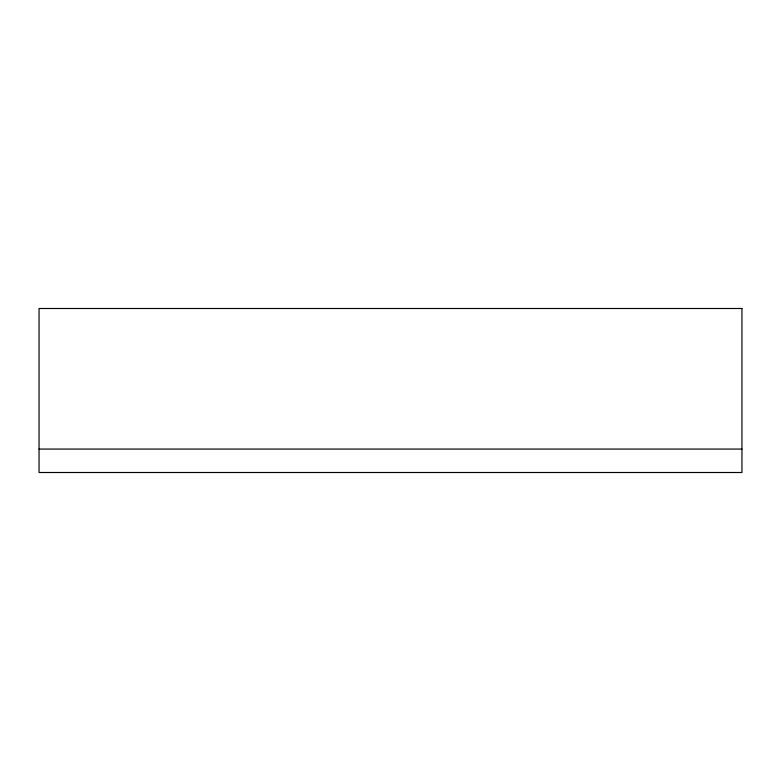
<?xml version="1.0" encoding="UTF-8"?>
<svg xmlns="http://www.w3.org/2000/svg" width="781" height="781" viewBox="0 0 781 781"><rect width="100%" height="100%" fill="white"/><g stroke="black" fill="none" stroke-linecap="round" stroke-linejoin="round"><path stroke-width="1.17" d="M39.05 449.075L741.95 449.075M741.95 308.495L39.05 308.495L39.05 472.505L741.95 472.505L741.95 308.495"/></g></svg>
